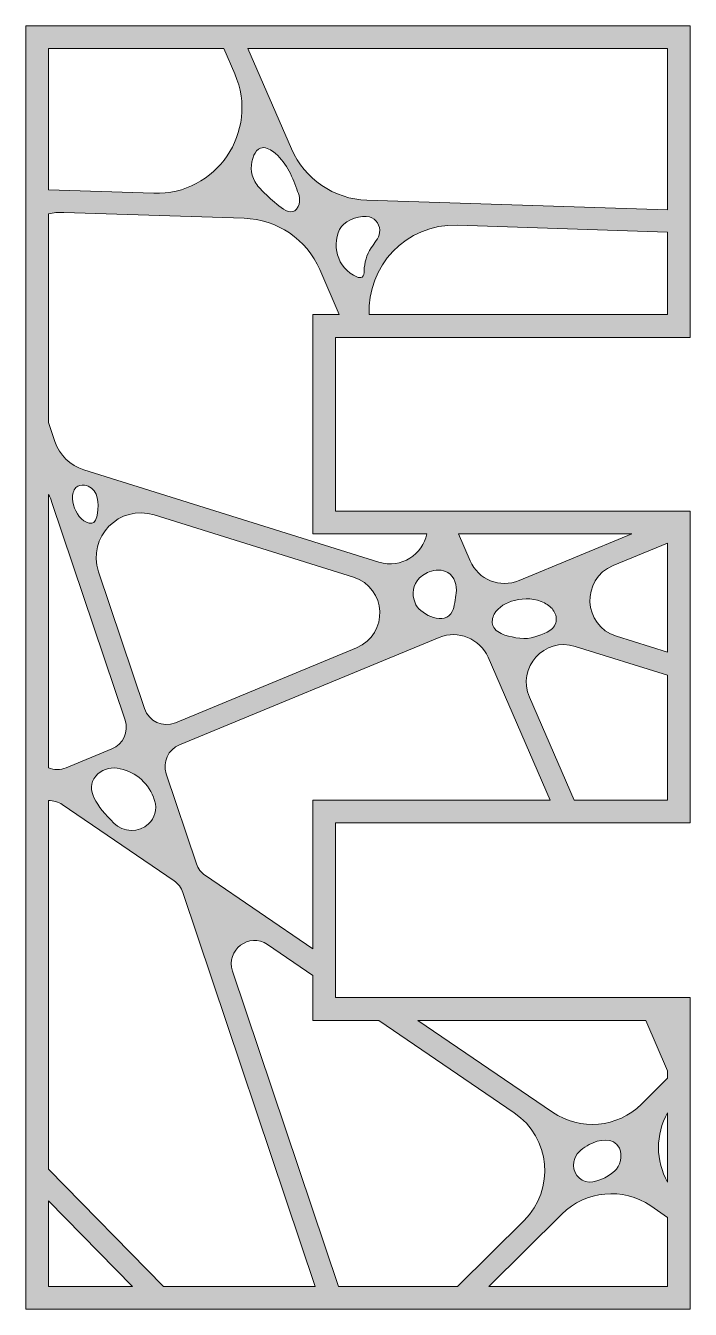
# Model space of a CAD drawing. Extents: x -1650 to 2650, y -4022 to 3022.
# Drawn here: x -879.6 to -650, y 1478.2 to 1921.8 of the extents above; entities that cross this region are included whole.
import ezdxf

# ---------------------------------------------------------------- set-up
doc = ezdxf.new("R2010")
doc.units = 0
doc.header["$MEASUREMENT"] = 0
doc.layers.add('Layer 1', color=7, linetype='Continuous')

msp = doc.modelspace()

# ---------------------------------------------------------------- hatches: boundary and pattern name
at = {"layer": 'Layer 1', "true_color": 0xef000c}
h = msp.add_hatch(color=1, dxfattribs=at)
h.dxf.hatch_style = 2
h.paths.add_polyline_path([(-806.31, 1921.75), (-814.61, 1921.75), (-879.61, 1921.75), (-879.61, 1865.28), (-879.61, 1853.08), (-879.61, 1808.1), (-879.61, 1787.71), (-879.61, 1774.11), (-879.61, 1766.55), (-879.61, 1670.46), (-879.61, 1651.31), (-879.61, 1534.63), (-879.61, 1523.75), (-879.61, 1478.25), (-834.99, 1478.25), (-824.32, 1478.25), (-776.99, 1478.25), (-768.96, 1478.25), (-738.39, 1478.25), (-727.58, 1478.25), (-650, 1478.25), (-650, 1504.66), (-650, 1513.87), (-650, 1542.54), (-650, 1565.9), (-650, 1585.94), (-660.54, 1585.94), (-668.83, 1585.94), (-755.67, 1585.94), (-769.17, 1585.94), (-772.54, 1585.94), (-772.54, 1588.23), (-772.54, 1597.44), (-772.54, 1646.3), (-695.04, 1646.3), (-686.75, 1646.3), (-650, 1646.3), (-650, 1694.87), (-650, 1702.83), (-650, 1746.25), (-650, 1753.99), (-651.19, 1753.99), (-733.49, 1753.99), (-741.79, 1753.99), (-772.54, 1753.99), (-772.54, 1814.06), (-767.86, 1814.06), (-759.44, 1814.06), (-650, 1814.06), (-650, 1850.21), (-650, 1857.82), (-650, 1921.75)])
edge = h.paths.add_edge_path()
edge.add_spline(control_points=[(-871.76, 1913.9), (-871.76, 1913.9), (-811.2, 1913.9), (-811.2, 1913.9), (-811.2, 1913.9), (-807.37, 1905.07), (-807.37, 1905.07), (-798.75, 1885.2), (-813.74, 1863.14), (-835.38, 1863.84), (-835.38, 1863.84), (-871.76, 1865.02), (-871.76, 1865.02), (-871.76, 1865.02), (-871.76, 1913.9), (-871.76, 1913.9)], knot_values=[0, 0, 0, 0, 1, 1, 1, 2, 2, 2, 3, 3, 3, 4, 4, 4, 5, 5, 5, 5], degree=3, periodic=1)
edge = h.paths.add_edge_path()
edge.add_spline(control_points=[(-838.58, 1685.78), (-838.58, 1685.78), (-854.45, 1733.1), (-854.45, 1733.1), (-858.46, 1745.03), (-847.24, 1756.48), (-835.23, 1752.72), (-835.23, 1752.72), (-766.4, 1731.22), (-766.4, 1731.22), (-754.8, 1727.6), (-754.07, 1711.45), (-765.31, 1706.81), (-765.31, 1706.81), (-827.91, 1680.93), (-827.91, 1680.93), (-832.21, 1679.15), (-837.1, 1681.38), (-838.58, 1685.78)], knot_values=[0, 0, 0, 0, 1, 1, 1, 2, 2, 2, 3, 3, 3, 4, 4, 4, 5, 5, 5, 6, 6, 6, 6], degree=3, periodic=1)
edge = h.paths.add_edge_path()
edge.add_spline(control_points=[(-837.13, 1646.03), (-840.51, 1642.81), (-845.88, 1642.97), (-849.16, 1646.27), (-854.99, 1652.13), (-859.27, 1657.8), (-855.39, 1662.46), (-853.58, 1664.63), (-850.74, 1665.62), (-847.95, 1665.2), (-842.4, 1664.37), (-837.57, 1660.65), (-835.49, 1655.24), (-835.2, 1654.47), (-835.1, 1654.02), (-835.1, 1654.02), (-834.05, 1650.88), (-835.09, 1647.97), (-837.13, 1646.03)], knot_values=[0, 0, 0, 0, 1, 1, 1, 2, 2, 2, 3, 3, 3, 4, 4, 4, 5, 5, 5, 6, 6, 6, 6], degree=3, periodic=1)
edge = h.paths.add_edge_path()
edge.add_spline(control_points=[(-855.05, 1752.03), (-855.78, 1748.22), (-859.32, 1749.98), (-861.08, 1752.21), (-862.9, 1754.54), (-864.01, 1757.64), (-863.18, 1760.48), (-862.99, 1761.1), (-862.71, 1761.72), (-862.23, 1762.18), (-861.48, 1762.91), (-860.34, 1763.14), (-859.3, 1763), (-858.41, 1762.89), (-857.54, 1762.53), (-856.85, 1761.97), (-853.98, 1759.71), (-854.44, 1755.22), (-855.05, 1752.03)], knot_values=[0, 0, 0, 0, 1, 1, 1, 2, 2, 2, 3, 3, 3, 4, 4, 4, 5, 5, 5, 6, 6, 6, 6], degree=3, periodic=1)
edge = h.paths.add_edge_path()
edge.add_spline(control_points=[(-845.28, 1681.83), (-843.94, 1677.83), (-845.92, 1673.48), (-849.82, 1671.87), (-849.82, 1671.87), (-865.64, 1665.33), (-865.64, 1665.33), (-867.62, 1664.51), (-869.82, 1664.52), (-871.76, 1665.33), (-871.76, 1665.33), (-871.76, 1759.81), (-871.76, 1759.81), (-871.25, 1758.94), (-870.84, 1758.02), (-870.52, 1757.06), (-870.52, 1757.06), (-845.28, 1681.83), (-845.28, 1681.83)], knot_values=[0, 0, 0, 0, 1, 1, 1, 2, 2, 2, 3, 3, 3, 4, 4, 4, 5, 5, 5, 6, 6, 6, 6], degree=3, periodic=1)
h.paths.add_polyline_path([(-871.76, 1486.1), (-871.76, 1515.74), (-842.7, 1486.1)])
edge = h.paths.add_edge_path()
edge.add_spline(control_points=[(-832.03, 1486.1), (-832.03, 1486.1), (-871.76, 1526.62), (-871.76, 1526.62), (-871.76, 1526.62), (-871.76, 1654.01), (-871.76, 1654.01), (-870.08, 1654.07), (-868.39, 1653.6), (-866.96, 1652.62), (-866.96, 1652.62), (-828.37, 1626.31), (-828.37, 1626.31), (-826.93, 1625.32), (-825.85, 1623.89), (-825.29, 1622.23), (-825.29, 1622.23), (-779.63, 1486.1), (-779.63, 1486.1), (-779.63, 1486.1), (-832.03, 1486.1), (-832.03, 1486.1)], knot_values=[0, 0, 0, 0, 1, 1, 1, 2, 2, 2, 3, 3, 3, 4, 4, 4, 5, 5, 5, 6, 6, 6, 7, 7, 7, 7], degree=3, periodic=1)
edge = h.paths.add_edge_path()
edge.add_spline(control_points=[(-657.86, 1486.1), (-657.86, 1486.1), (-719.66, 1486.1), (-719.66, 1486.1), (-719.66, 1486.1), (-694.38, 1511.17), (-694.38, 1511.17), (-686.14, 1519.34), (-673.26, 1520.52), (-663.67, 1513.99), (-663.67, 1513.99), (-657.86, 1510.02), (-657.86, 1510.02), (-657.86, 1510.02), (-657.86, 1486.1), (-657.86, 1486.1)], knot_values=[0, 0, 0, 0, 1, 1, 1, 2, 2, 2, 3, 3, 3, 4, 4, 4, 5, 5, 5, 5], degree=3, periodic=1)
edge = h.paths.add_edge_path()
edge.add_spline(control_points=[(-689.95, 1530.41), (-689.04, 1532.6), (-686.99, 1534.1), (-684.89, 1535.21), (-681.72, 1536.88), (-676.41, 1538.03), (-674.51, 1533.89), (-673.33, 1531.3), (-674.17, 1527.75), (-676.24, 1525.93), (-678.55, 1523.88), (-683.09, 1521.59), (-686.16, 1522.4), (-689.48, 1523.28), (-691.25, 1527.29), (-689.95, 1530.41)], knot_values=[0, 0, 0, 0, 1, 1, 1, 2, 2, 2, 3, 3, 3, 4, 4, 4, 5, 5, 5, 5], degree=3, periodic=1)
edge = h.paths.add_edge_path()
edge.add_spline(control_points=[(-657.86, 1522.22), (-662, 1529.53), (-662.11, 1538.66), (-657.86, 1546.12), (-657.86, 1546.12), (-657.86, 1522.22), (-657.86, 1522.22)], knot_values=[0, 0, 0, 0, 1, 1, 1, 2, 2, 2, 2], degree=3, periodic=1)
edge = h.paths.add_edge_path()
edge.add_spline(control_points=[(-665.42, 1578.08), (-665.42, 1578.08), (-657.86, 1560.65), (-657.86, 1560.65), (-657.86, 1560.65), (-657.86, 1558.11), (-657.86, 1558.11), (-657.86, 1558.11), (-666.89, 1549.14), (-666.89, 1549.14), (-675.13, 1540.97), (-688.01, 1539.79), (-697.6, 1546.33), (-697.6, 1546.33), (-744.15, 1578.08), (-744.15, 1578.08), (-744.15, 1578.08), (-665.42, 1578.08), (-665.42, 1578.08)], knot_values=[0, 0, 0, 0, 1, 1, 1, 2, 2, 2, 3, 3, 3, 4, 4, 4, 5, 5, 5, 6, 6, 6, 6], degree=3, periodic=1)
edge = h.paths.add_edge_path()
edge.add_spline(control_points=[(-757.66, 1578.08), (-757.66, 1578.08), (-710.85, 1546.15), (-710.85, 1546.15), (-698.27, 1537.58), (-696.63, 1519.66), (-707.44, 1508.94), (-707.44, 1508.94), (-730.47, 1486.1), (-730.47, 1486.1), (-730.47, 1486.1), (-771.59, 1486.1), (-771.59, 1486.1), (-771.59, 1486.1), (-808.15, 1595.07), (-808.15, 1595.07), (-810.59, 1602.36), (-802.38, 1608.58), (-796.03, 1604.25), (-796.03, 1604.25), (-780.39, 1593.59), (-780.39, 1593.59), (-780.39, 1593.59), (-780.39, 1578.08), (-780.39, 1578.08), (-780.39, 1578.08), (-757.66, 1578.08), (-757.66, 1578.08)], knot_values=[0, 0, 0, 0, 1, 1, 1, 2, 2, 2, 3, 3, 3, 4, 4, 4, 5, 5, 5, 6, 6, 6, 7, 7, 7, 8, 8, 8, 9, 9, 9, 9], degree=3, periodic=1)
edge = h.paths.add_edge_path()
edge.add_spline(control_points=[(-780.39, 1654.16), (-780.39, 1654.16), (-780.39, 1602.8), (-780.39, 1602.8), (-780.39, 1602.8), (-817.52, 1628.12), (-817.52, 1628.12), (-818.96, 1629.1), (-820.05, 1630.53), (-820.6, 1632.19), (-820.6, 1632.19), (-831.04, 1663.31), (-831.04, 1663.31), (-832.38, 1667.31), (-830.4, 1671.66), (-826.5, 1673.27), (-826.5, 1673.27), (-736.77, 1710.37), (-736.77, 1710.37), (-730.22, 1713.08), (-722.71, 1710.04), (-719.88, 1703.53), (-719.88, 1703.53), (-698.45, 1654.16), (-698.45, 1654.16), (-698.45, 1654.16), (-780.39, 1654.16), (-780.39, 1654.16)], knot_values=[0, 0, 0, 0, 1, 1, 1, 2, 2, 2, 3, 3, 3, 4, 4, 4, 5, 5, 5, 6, 6, 6, 7, 7, 7, 8, 8, 8, 9, 9, 9, 9], degree=3, periodic=1)
edge = h.paths.add_edge_path()
edge.add_spline(control_points=[(-733.81, 1732.82), (-731.39, 1731.36), (-730.53, 1728.33), (-730.9, 1725.66), (-731.14, 1723.93), (-731.45, 1720.93), (-732.24, 1719.35), (-734.77, 1714.27), (-742.82, 1718.06), (-744.77, 1721.65), (-746.16, 1724.2), (-746.06, 1727.53), (-744.4, 1729.91), (-743.38, 1731.37), (-741.86, 1732.43), (-740.2, 1733.06), (-738.14, 1733.84), (-735.7, 1733.96), (-733.81, 1732.82)], knot_values=[0, 0, 0, 0, 1, 1, 1, 2, 2, 2, 3, 3, 3, 4, 4, 4, 5, 5, 5, 6, 6, 6, 6], degree=3, periodic=1)
edge = h.paths.add_edge_path()
edge.add_spline(control_points=[(-717.72, 1718.4), (-716.32, 1720.96), (-713.54, 1722.48), (-710.71, 1723.2), (-707.27, 1724.08), (-703.49, 1723.95), (-700.34, 1722.31), (-699.07, 1721.65), (-697.9, 1720.73), (-697.14, 1719.52), (-696.38, 1718.3), (-696.06, 1716.77), (-696.49, 1715.39), (-697.43, 1712.36), (-701.12, 1711.55), (-703.75, 1710.59), (-706.83, 1709.45), (-711.01, 1710.22), (-714.04, 1711.22), (-715.77, 1711.8), (-717.58, 1712.75), (-718.21, 1714.46), (-718.68, 1715.73), (-718.37, 1717.2), (-717.72, 1718.4)], knot_values=[0, 0, 0, 0, 1, 1, 1, 2, 2, 2, 3, 3, 3, 4, 4, 4, 5, 5, 5, 6, 6, 6, 7, 7, 7, 8, 8, 8, 8], degree=3, periodic=1)
edge = h.paths.add_edge_path()
edge.add_spline(control_points=[(-657.86, 1654.16), (-657.86, 1654.16), (-690.16, 1654.16), (-690.16, 1654.16), (-690.16, 1654.16), (-705.59, 1689.71), (-705.59, 1689.71), (-710.02, 1699.92), (-700.41, 1710.61), (-689.79, 1707.29), (-689.79, 1707.29), (-657.86, 1697.32), (-657.86, 1697.32), (-657.86, 1697.32), (-657.86, 1654.16), (-657.86, 1654.16)], knot_values=[0, 0, 0, 0, 1, 1, 1, 2, 2, 2, 3, 3, 3, 4, 4, 4, 5, 5, 5, 5], degree=3, periodic=1)
edge = h.paths.add_edge_path()
edge.add_spline(control_points=[(-657.86, 1705.29), (-657.86, 1705.29), (-675.55, 1710.81), (-675.55, 1710.81), (-687.15, 1714.44), (-687.88, 1730.59), (-676.64, 1735.23), (-676.64, 1735.23), (-657.86, 1743), (-657.86, 1743), (-657.86, 1743), (-657.86, 1705.29), (-657.86, 1705.29)], knot_values=[0, 0, 0, 0, 1, 1, 1, 2, 2, 2, 3, 3, 3, 4, 4, 4, 4], degree=3, periodic=1)
edge = h.paths.add_edge_path()
edge.add_spline(control_points=[(-670.19, 1746.14), (-670.19, 1746.14), (-709.17, 1730.02), (-709.17, 1730.02), (-715.72, 1727.31), (-723.23, 1730.35), (-726.05, 1736.85), (-726.05, 1736.85), (-730.08, 1746.14), (-730.08, 1746.14), (-730.08, 1746.14), (-670.19, 1746.14), (-670.19, 1746.14)], knot_values=[0, 0, 0, 0, 1, 1, 1, 2, 2, 2, 3, 3, 3, 4, 4, 4, 4], degree=3, periodic=1)
edge = h.paths.add_edge_path()
edge.add_spline(control_points=[(-780.39, 1821.92), (-780.39, 1821.92), (-780.39, 1746.14), (-780.39, 1746.14), (-780.39, 1746.14), (-740.99, 1746.14), (-740.99, 1746.14), (-742.49, 1739.16), (-749.77, 1734), (-757.59, 1736.44), (-757.59, 1736.44), (-859.52, 1768.28), (-859.52, 1768.28), (-864.25, 1769.76), (-867.97, 1773.41), (-869.55, 1778.1), (-869.55, 1778.1), (-871.76, 1784.68), (-871.76, 1784.68), (-871.76, 1784.68), (-871.76, 1856.72), (-871.76, 1856.72), (-870.06, 1857.12), (-868.27, 1857.3), (-866.41, 1857.24), (-866.41, 1857.24), (-804.13, 1855.21), (-804.13, 1855.21), (-792.73, 1854.84), (-782.57, 1847.93), (-778.03, 1837.48), (-778.03, 1837.48), (-771.27, 1821.92), (-771.27, 1821.92), (-771.27, 1821.92), (-780.39, 1821.92), (-780.39, 1821.92)], knot_values=[0, 0, 0, 0, 1, 1, 1, 2, 2, 2, 3, 3, 3, 4, 4, 4, 5, 5, 5, 6, 6, 6, 7, 7, 7, 8, 8, 8, 9, 9, 9, 10, 10, 10, 11, 11, 11, 12, 12, 12, 12], degree=3, periodic=1)
edge = h.paths.add_edge_path()
edge.add_spline(control_points=[(-800.77, 1876.98), (-800.28, 1878.03), (-799.53, 1879.06), (-798.44, 1879.45), (-796.93, 1879.97), (-795.3, 1879.14), (-794.04, 1878.17), (-789.8, 1874.89), (-787.71, 1870.14), (-785.94, 1865.25), (-785.19, 1863.16), (-784.43, 1861.48), (-785.46, 1859.29), (-786.78, 1856.51), (-789.33, 1857.31), (-791.38, 1858.91), (-793.39, 1860.48), (-795.31, 1862.15), (-797.14, 1863.94), (-798.39, 1865.15), (-799.61, 1866.42), (-800.44, 1867.94), (-801.96, 1870.68), (-802.08, 1874.14), (-800.77, 1876.98)], knot_values=[0, 0, 0, 0, 1, 1, 1, 2, 2, 2, 3, 3, 3, 4, 4, 4, 5, 5, 5, 6, 6, 6, 7, 7, 7, 8, 8, 8, 8], degree=3, periodic=1)
edge = h.paths.add_edge_path()
edge.add_spline(control_points=[(-763.37, 1834.87), (-763.92, 1834.52), (-764.63, 1834.72), (-765.23, 1834.97), (-768.44, 1836.35), (-770.97, 1839.25), (-771.91, 1842.62), (-772.68, 1845.44), (-772.51, 1849.94), (-770.56, 1852.36), (-768.68, 1854.7), (-763.63, 1856.47), (-760.81, 1855.68), (-758.55, 1855.04), (-756.97, 1852.59), (-757.33, 1850.28), (-757.64, 1848.26), (-759.16, 1846.68), (-760.28, 1844.96), (-761.81, 1842.61), (-762.65, 1839.83), (-762.67, 1837.04), (-762.67, 1836.24), (-762.69, 1835.28), (-763.37, 1834.87)], knot_values=[0, 0, 0, 0, 1, 1, 1, 2, 2, 2, 3, 3, 3, 4, 4, 4, 5, 5, 5, 6, 6, 6, 7, 7, 7, 8, 8, 8, 8], degree=3, periodic=1)
edge = h.paths.add_edge_path()
edge.add_spline(control_points=[(-657.86, 1821.92), (-657.86, 1821.92), (-760.93, 1821.92), (-760.93, 1821.92), (-761.76, 1838.37), (-748.39, 1853.4), (-730.48, 1852.82), (-730.48, 1852.82), (-657.86, 1850.46), (-657.86, 1850.46), (-657.86, 1850.46), (-657.86, 1821.92), (-657.86, 1821.92)], knot_values=[0, 0, 0, 0, 1, 1, 1, 2, 2, 2, 3, 3, 3, 4, 4, 4, 4], degree=3, periodic=1)
edge = h.paths.add_edge_path()
edge.add_spline(control_points=[(-761.73, 1861.45), (-773.13, 1861.82), (-783.29, 1868.73), (-787.83, 1879.19), (-787.83, 1879.19), (-802.9, 1913.9), (-802.9, 1913.9), (-802.9, 1913.9), (-657.86, 1913.9), (-657.86, 1913.9), (-657.86, 1913.9), (-657.86, 1858.08), (-657.86, 1858.08), (-657.86, 1858.08), (-761.73, 1861.45), (-761.73, 1861.45)], knot_values=[0, 0, 0, 0, 1, 1, 1, 2, 2, 2, 3, 3, 3, 4, 4, 4, 5, 5, 5, 5], degree=3, periodic=1)

# ---------------------------------------------------------------- linework, layer by layer
at = {"layer": 'Layer 1', "lineweight": 0}
for points in [[(-806.31, 1921.75), (-814.61, 1921.75), (-879.61, 1921.75), (-879.61, 1865.28), (-879.61, 1853.08), (-879.61, 1808.1), (-879.61, 1787.71), (-879.61, 1774.11), (-879.61, 1766.55), (-879.61, 1670.46), (-879.61, 1651.31), (-879.61, 1534.63), (-879.61, 1523.75), (-879.61, 1478.25), (-834.99, 1478.25), (-824.32, 1478.25), (-776.99, 1478.25), (-768.96, 1478.25), (-738.39, 1478.25), (-727.58, 1478.25), (-650, 1478.25), (-650, 1504.66), (-650, 1513.87), (-650, 1542.54), (-650, 1565.9), (-650, 1585.94), (-660.54, 1585.94), (-668.83, 1585.94), (-755.67, 1585.94), (-769.17, 1585.94), (-772.54, 1585.94), (-772.54, 1588.23), (-772.54, 1597.44), (-772.54, 1646.3), (-695.04, 1646.3), (-686.75, 1646.3), (-650, 1646.3), (-650, 1694.87), (-650, 1702.83), (-650, 1746.25), (-650, 1753.99), (-651.19, 1753.99), (-733.49, 1753.99), (-741.79, 1753.99), (-772.54, 1753.99), (-772.54, 1814.06), (-767.86, 1814.06), (-759.44, 1814.06), (-650, 1814.06), (-650, 1850.21), (-650, 1857.82), (-650, 1921.75), (-806.31, 1921.75)], [(-871.76, 1486.1), (-871.76, 1515.74), (-842.7, 1486.1), (-871.76, 1486.1)]]:
    msp.add_lwpolyline(points, dxfattribs=at)
for points, knots in [([(-871.76, 1913.9), (-871.76, 1913.9), (-811.2, 1913.9), (-811.2, 1913.9), (-811.2, 1913.9), (-807.37, 1905.07), (-807.37, 1905.07), (-798.75, 1885.2), (-813.74, 1863.14), (-835.38, 1863.84), (-835.38, 1863.84), (-871.76, 1865.02), (-871.76, 1865.02), (-871.76, 1865.02), (-871.76, 1913.9), (-871.76, 1913.9)], [0, 0, 0, 0, 1, 1, 1, 2, 2, 2, 3, 3, 3, 4, 4, 4, 5, 5, 5, 5]), ([(-761.73, 1861.45), (-773.13, 1861.82), (-783.29, 1868.73), (-787.83, 1879.19), (-787.83, 1879.19), (-802.9, 1913.9), (-802.9, 1913.9), (-802.9, 1913.9), (-657.86, 1913.9), (-657.86, 1913.9), (-657.86, 1913.9), (-657.86, 1858.08), (-657.86, 1858.08), (-657.86, 1858.08), (-761.73, 1861.45), (-761.73, 1861.45)], [0, 0, 0, 0, 1, 1, 1, 2, 2, 2, 3, 3, 3, 4, 4, 4, 5, 5, 5, 5]), ([(-800.77, 1876.98), (-800.28, 1878.03), (-799.53, 1879.06), (-798.44, 1879.45), (-796.93, 1879.97), (-795.3, 1879.14), (-794.04, 1878.17), (-789.8, 1874.89), (-787.71, 1870.14), (-785.94, 1865.25), (-785.19, 1863.16), (-784.43, 1861.48), (-785.46, 1859.29), (-786.78, 1856.51), (-789.33, 1857.31), (-791.38, 1858.91), (-793.39, 1860.48), (-795.31, 1862.15), (-797.14, 1863.94), (-798.39, 1865.15), (-799.61, 1866.42), (-800.44, 1867.94), (-801.96, 1870.68), (-802.08, 1874.14), (-800.77, 1876.98)], [0, 0, 0, 0, 1, 1, 1, 2, 2, 2, 3, 3, 3, 4, 4, 4, 5, 5, 5, 6, 6, 6, 7, 7, 7, 8, 8, 8, 8]), ([(-780.39, 1821.92), (-780.39, 1821.92), (-780.39, 1746.14), (-780.39, 1746.14), (-780.39, 1746.14), (-740.99, 1746.14), (-740.99, 1746.14), (-742.49, 1739.16), (-749.77, 1734), (-757.59, 1736.44), (-757.59, 1736.44), (-859.52, 1768.28), (-859.52, 1768.28), (-864.25, 1769.76), (-867.97, 1773.41), (-869.55, 1778.1), (-869.55, 1778.1), (-871.76, 1784.68), (-871.76, 1784.68), (-871.76, 1784.68), (-871.76, 1856.72), (-871.76, 1856.72), (-870.06, 1857.12), (-868.27, 1857.3), (-866.41, 1857.24), (-866.41, 1857.24), (-804.13, 1855.21), (-804.13, 1855.21), (-792.73, 1854.84), (-782.57, 1847.93), (-778.03, 1837.48), (-778.03, 1837.48), (-771.27, 1821.92), (-771.27, 1821.92), (-771.27, 1821.92), (-780.39, 1821.92), (-780.39, 1821.92)], [0, 0, 0, 0, 1, 1, 1, 2, 2, 2, 3, 3, 3, 4, 4, 4, 5, 5, 5, 6, 6, 6, 7, 7, 7, 8, 8, 8, 9, 9, 9, 10, 10, 10, 11, 11, 11, 12, 12, 12, 12]), ([(-763.37, 1834.87), (-763.92, 1834.52), (-764.63, 1834.72), (-765.23, 1834.97), (-768.44, 1836.35), (-770.97, 1839.25), (-771.91, 1842.62), (-772.68, 1845.44), (-772.51, 1849.94), (-770.56, 1852.36), (-768.68, 1854.7), (-763.63, 1856.47), (-760.81, 1855.68), (-758.55, 1855.04), (-756.97, 1852.59), (-757.33, 1850.28), (-757.64, 1848.26), (-759.16, 1846.68), (-760.28, 1844.96), (-761.81, 1842.61), (-762.65, 1839.83), (-762.67, 1837.04), (-762.67, 1836.24), (-762.69, 1835.28), (-763.37, 1834.87)], [0, 0, 0, 0, 1, 1, 1, 2, 2, 2, 3, 3, 3, 4, 4, 4, 5, 5, 5, 6, 6, 6, 7, 7, 7, 8, 8, 8, 8]), ([(-657.86, 1821.92), (-657.86, 1821.92), (-760.93, 1821.92), (-760.93, 1821.92), (-761.76, 1838.37), (-748.39, 1853.4), (-730.48, 1852.82), (-730.48, 1852.82), (-657.86, 1850.46), (-657.86, 1850.46), (-657.86, 1850.46), (-657.86, 1821.92), (-657.86, 1821.92)], [0, 0, 0, 0, 1, 1, 1, 2, 2, 2, 3, 3, 3, 4, 4, 4, 4]), ([(-855.05, 1752.03), (-855.78, 1748.22), (-859.32, 1749.98), (-861.08, 1752.21), (-862.9, 1754.54), (-864.01, 1757.64), (-863.18, 1760.48), (-862.99, 1761.1), (-862.71, 1761.72), (-862.23, 1762.18), (-861.48, 1762.91), (-860.34, 1763.14), (-859.3, 1763), (-858.41, 1762.89), (-857.54, 1762.53), (-856.85, 1761.97), (-853.98, 1759.71), (-854.44, 1755.22), (-855.05, 1752.03)], [0, 0, 0, 0, 1, 1, 1, 2, 2, 2, 3, 3, 3, 4, 4, 4, 5, 5, 5, 6, 6, 6, 6]), ([(-845.28, 1681.83), (-843.94, 1677.83), (-845.92, 1673.48), (-849.82, 1671.87), (-849.82, 1671.87), (-865.64, 1665.33), (-865.64, 1665.33), (-867.62, 1664.51), (-869.82, 1664.52), (-871.76, 1665.33), (-871.76, 1665.33), (-871.76, 1759.81), (-871.76, 1759.81), (-871.25, 1758.94), (-870.84, 1758.02), (-870.52, 1757.06), (-870.52, 1757.06), (-845.28, 1681.83), (-845.28, 1681.83)], [0, 0, 0, 0, 1, 1, 1, 2, 2, 2, 3, 3, 3, 4, 4, 4, 5, 5, 5, 6, 6, 6, 6]), ([(-838.58, 1685.78), (-838.58, 1685.78), (-854.45, 1733.1), (-854.45, 1733.1), (-858.46, 1745.03), (-847.24, 1756.48), (-835.23, 1752.72), (-835.23, 1752.72), (-766.4, 1731.22), (-766.4, 1731.22), (-754.8, 1727.6), (-754.07, 1711.45), (-765.31, 1706.81), (-765.31, 1706.81), (-827.91, 1680.93), (-827.91, 1680.93), (-832.21, 1679.15), (-837.1, 1681.38), (-838.58, 1685.78)], [0, 0, 0, 0, 1, 1, 1, 2, 2, 2, 3, 3, 3, 4, 4, 4, 5, 5, 5, 6, 6, 6, 6]), ([(-670.19, 1746.14), (-670.19, 1746.14), (-709.17, 1730.02), (-709.17, 1730.02), (-715.72, 1727.31), (-723.23, 1730.35), (-726.05, 1736.85), (-726.05, 1736.85), (-730.08, 1746.14), (-730.08, 1746.14), (-730.08, 1746.14), (-670.19, 1746.14), (-670.19, 1746.14)], [0, 0, 0, 0, 1, 1, 1, 2, 2, 2, 3, 3, 3, 4, 4, 4, 4]), ([(-657.86, 1705.29), (-657.86, 1705.29), (-675.55, 1710.81), (-675.55, 1710.81), (-687.15, 1714.44), (-687.88, 1730.59), (-676.64, 1735.23), (-676.64, 1735.23), (-657.86, 1743), (-657.86, 1743), (-657.86, 1743), (-657.86, 1705.29), (-657.86, 1705.29)], [0, 0, 0, 0, 1, 1, 1, 2, 2, 2, 3, 3, 3, 4, 4, 4, 4]), ([(-733.81, 1732.82), (-731.39, 1731.36), (-730.53, 1728.33), (-730.9, 1725.66), (-731.14, 1723.93), (-731.45, 1720.93), (-732.24, 1719.35), (-734.77, 1714.27), (-742.82, 1718.06), (-744.77, 1721.65), (-746.16, 1724.2), (-746.06, 1727.53), (-744.4, 1729.91), (-743.38, 1731.37), (-741.86, 1732.43), (-740.2, 1733.06), (-738.14, 1733.84), (-735.7, 1733.96), (-733.81, 1732.82)], [0, 0, 0, 0, 1, 1, 1, 2, 2, 2, 3, 3, 3, 4, 4, 4, 5, 5, 5, 6, 6, 6, 6]), ([(-717.72, 1718.4), (-716.32, 1720.96), (-713.54, 1722.48), (-710.71, 1723.2), (-707.27, 1724.08), (-703.49, 1723.95), (-700.34, 1722.31), (-699.07, 1721.65), (-697.9, 1720.73), (-697.14, 1719.52), (-696.38, 1718.3), (-696.06, 1716.77), (-696.49, 1715.39), (-697.43, 1712.36), (-701.12, 1711.55), (-703.75, 1710.59), (-706.83, 1709.45), (-711.01, 1710.22), (-714.04, 1711.22), (-715.77, 1711.8), (-717.58, 1712.75), (-718.21, 1714.46), (-718.68, 1715.73), (-718.37, 1717.2), (-717.72, 1718.4)], [0, 0, 0, 0, 1, 1, 1, 2, 2, 2, 3, 3, 3, 4, 4, 4, 5, 5, 5, 6, 6, 6, 7, 7, 7, 8, 8, 8, 8]), ([(-780.39, 1654.16), (-780.39, 1654.16), (-780.39, 1602.8), (-780.39, 1602.8), (-780.39, 1602.8), (-817.52, 1628.12), (-817.52, 1628.12), (-818.96, 1629.1), (-820.05, 1630.53), (-820.6, 1632.19), (-820.6, 1632.19), (-831.04, 1663.31), (-831.04, 1663.31), (-832.38, 1667.31), (-830.4, 1671.66), (-826.5, 1673.27), (-826.5, 1673.27), (-736.77, 1710.37), (-736.77, 1710.37), (-730.22, 1713.08), (-722.71, 1710.04), (-719.88, 1703.53), (-719.88, 1703.53), (-698.45, 1654.16), (-698.45, 1654.16), (-698.45, 1654.16), (-780.39, 1654.16), (-780.39, 1654.16)], [0, 0, 0, 0, 1, 1, 1, 2, 2, 2, 3, 3, 3, 4, 4, 4, 5, 5, 5, 6, 6, 6, 7, 7, 7, 8, 8, 8, 9, 9, 9, 9]), ([(-657.86, 1654.16), (-657.86, 1654.16), (-690.16, 1654.16), (-690.16, 1654.16), (-690.16, 1654.16), (-705.59, 1689.71), (-705.59, 1689.71), (-710.02, 1699.92), (-700.41, 1710.61), (-689.79, 1707.29), (-689.79, 1707.29), (-657.86, 1697.32), (-657.86, 1697.32), (-657.86, 1697.32), (-657.86, 1654.16), (-657.86, 1654.16)], [0, 0, 0, 0, 1, 1, 1, 2, 2, 2, 3, 3, 3, 4, 4, 4, 5, 5, 5, 5]), ([(-837.13, 1646.03), (-840.51, 1642.81), (-845.88, 1642.97), (-849.16, 1646.27), (-854.99, 1652.13), (-859.27, 1657.8), (-855.39, 1662.46), (-853.58, 1664.63), (-850.74, 1665.62), (-847.95, 1665.2), (-842.4, 1664.37), (-837.57, 1660.65), (-835.49, 1655.24), (-835.2, 1654.47), (-835.1, 1654.02), (-835.1, 1654.02), (-834.05, 1650.88), (-835.09, 1647.97), (-837.13, 1646.03)], [0, 0, 0, 0, 1, 1, 1, 2, 2, 2, 3, 3, 3, 4, 4, 4, 5, 5, 5, 6, 6, 6, 6]), ([(-832.03, 1486.1), (-832.03, 1486.1), (-871.76, 1526.62), (-871.76, 1526.62), (-871.76, 1526.62), (-871.76, 1654.01), (-871.76, 1654.01), (-870.08, 1654.07), (-868.39, 1653.6), (-866.96, 1652.62), (-866.96, 1652.62), (-828.37, 1626.31), (-828.37, 1626.31), (-826.93, 1625.32), (-825.85, 1623.89), (-825.29, 1622.23), (-825.29, 1622.23), (-779.63, 1486.1), (-779.63, 1486.1), (-779.63, 1486.1), (-832.03, 1486.1), (-832.03, 1486.1)], [0, 0, 0, 0, 1, 1, 1, 2, 2, 2, 3, 3, 3, 4, 4, 4, 5, 5, 5, 6, 6, 6, 7, 7, 7, 7]), ([(-757.66, 1578.08), (-757.66, 1578.08), (-710.85, 1546.15), (-710.85, 1546.15), (-698.27, 1537.58), (-696.63, 1519.66), (-707.44, 1508.94), (-707.44, 1508.94), (-730.47, 1486.1), (-730.47, 1486.1), (-730.47, 1486.1), (-771.59, 1486.1), (-771.59, 1486.1), (-771.59, 1486.1), (-808.15, 1595.07), (-808.15, 1595.07), (-810.59, 1602.36), (-802.38, 1608.58), (-796.03, 1604.25), (-796.03, 1604.25), (-780.39, 1593.59), (-780.39, 1593.59), (-780.39, 1593.59), (-780.39, 1578.08), (-780.39, 1578.08), (-780.39, 1578.08), (-757.66, 1578.08), (-757.66, 1578.08)], [0, 0, 0, 0, 1, 1, 1, 2, 2, 2, 3, 3, 3, 4, 4, 4, 5, 5, 5, 6, 6, 6, 7, 7, 7, 8, 8, 8, 9, 9, 9, 9]), ([(-665.42, 1578.08), (-665.42, 1578.08), (-657.86, 1560.65), (-657.86, 1560.65), (-657.86, 1560.65), (-657.86, 1558.11), (-657.86, 1558.11), (-657.86, 1558.11), (-666.89, 1549.14), (-666.89, 1549.14), (-675.13, 1540.97), (-688.01, 1539.79), (-697.6, 1546.33), (-697.6, 1546.33), (-744.15, 1578.08), (-744.15, 1578.08), (-744.15, 1578.08), (-665.42, 1578.08), (-665.42, 1578.08)], [0, 0, 0, 0, 1, 1, 1, 2, 2, 2, 3, 3, 3, 4, 4, 4, 5, 5, 5, 6, 6, 6, 6]), ([(-657.86, 1522.22), (-662, 1529.53), (-662.11, 1538.66), (-657.86, 1546.12), (-657.86, 1546.12), (-657.86, 1522.22), (-657.86, 1522.22)], [0, 0, 0, 0, 1, 1, 1, 2, 2, 2, 2]), ([(-689.95, 1530.41), (-689.04, 1532.6), (-686.99, 1534.1), (-684.89, 1535.21), (-681.72, 1536.88), (-676.41, 1538.03), (-674.51, 1533.89), (-673.33, 1531.3), (-674.17, 1527.75), (-676.24, 1525.93), (-678.55, 1523.88), (-683.09, 1521.59), (-686.16, 1522.4), (-689.48, 1523.28), (-691.25, 1527.29), (-689.95, 1530.41)], [0, 0, 0, 0, 1, 1, 1, 2, 2, 2, 3, 3, 3, 4, 4, 4, 5, 5, 5, 5]), ([(-657.86, 1486.1), (-657.86, 1486.1), (-719.66, 1486.1), (-719.66, 1486.1), (-719.66, 1486.1), (-694.38, 1511.17), (-694.38, 1511.17), (-686.14, 1519.34), (-673.26, 1520.52), (-663.67, 1513.99), (-663.67, 1513.99), (-657.86, 1510.02), (-657.86, 1510.02), (-657.86, 1510.02), (-657.86, 1486.1), (-657.86, 1486.1)], [0, 0, 0, 0, 1, 1, 1, 2, 2, 2, 3, 3, 3, 4, 4, 4, 5, 5, 5, 5])]:
    msp.add_open_spline(points, degree=3, knots=knots, dxfattribs=at)

doc.saveas('drawing.dxf')
